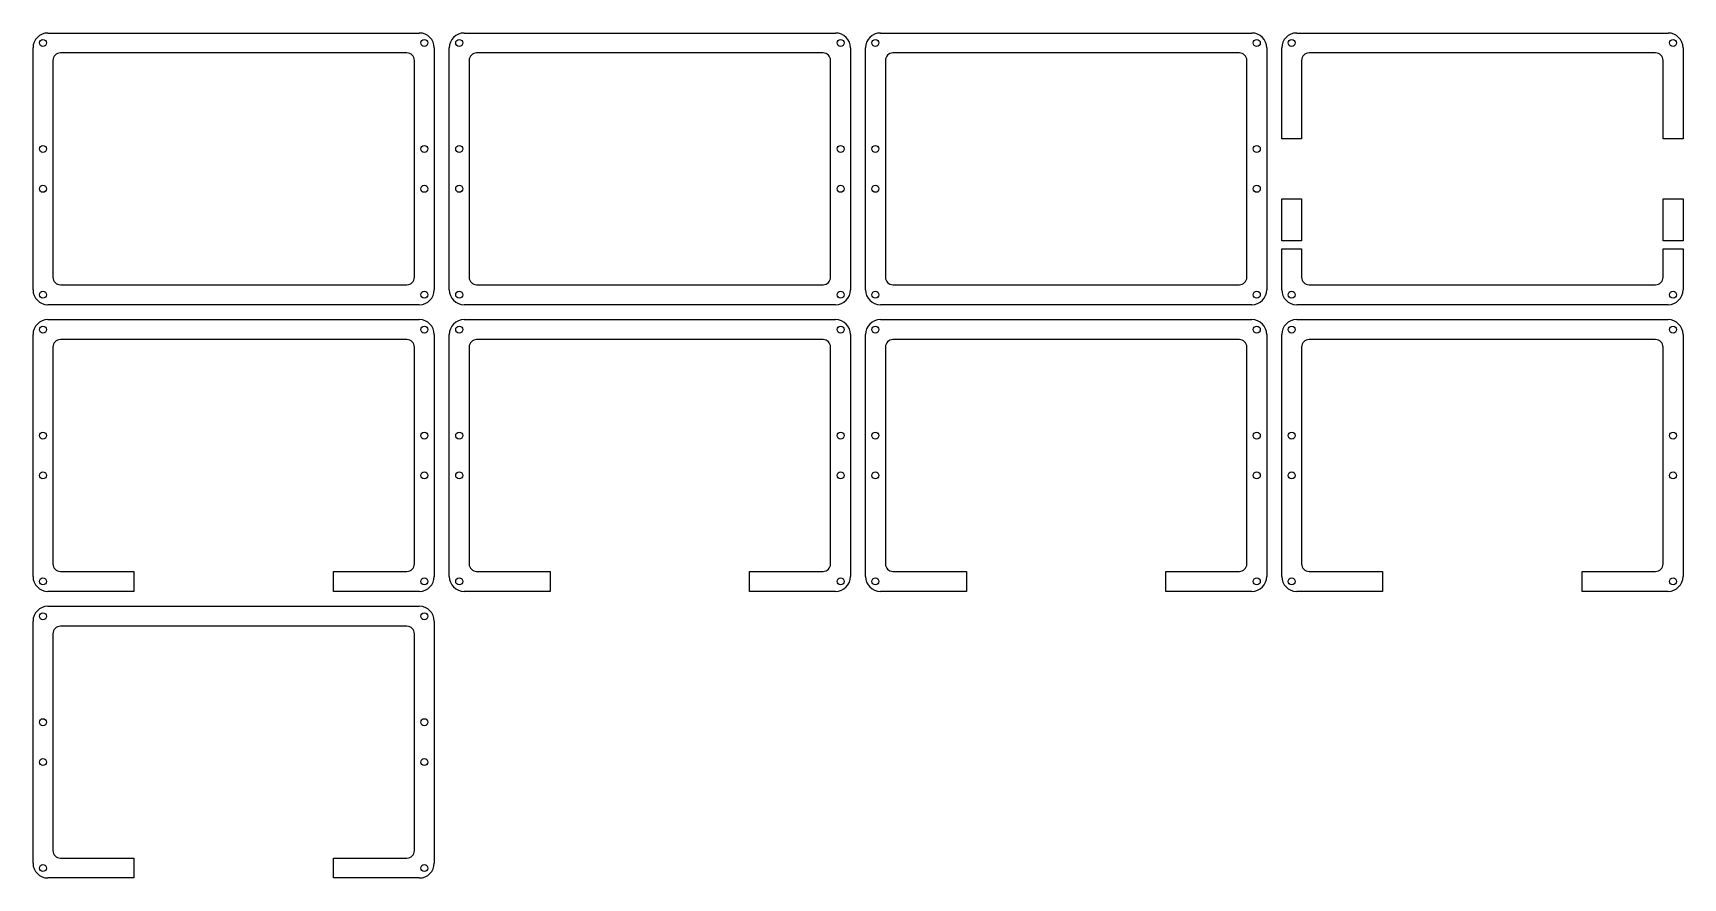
# Model space of a CAD drawing. Header units: millimetres. Extents: x 0 to 662, y -339 to 0.
import ezdxf

# ---------------------------------------------------------------- set-up
doc = ezdxf.new("R2010")
doc.units = ezdxf.units.MM

msp = doc.modelspace()

# ---------------------------------------------------------------- linework, layer by layer
for p, q in [((6, 0), (155, 0)), ((173, 0), (322, 0)), ((340, 0), (489, 0)), ((507, 0), (656, 0)), ((0, -103), (0, -6)), ((161, -6), (161, -103)), ((167, -103), (167, -6)), ((328, -6), (328, -103)), ((334, -103), (334, -6)), ((495, -6), (495, -103)), ((501, -42.5), (501, -6)), ((662, -6), (662, -42.5)), ((8, -11), (8, -98)), ((150, -8), (11, -8)), ((153, -98), (153, -11)), ((175, -11), (175, -98)), ((317, -8), (178, -8)), ((320, -98), (320, -11)), ((342, -11), (342, -98)), ((484, -8), (345, -8)), ((487, -98), (487, -11)), ((509, -11), (509, -42.5)), ((651, -8), (512, -8)), ((654, -42.5), (654, -11)), ((509, -42.5), (501, -42.5)), ((662, -42.5), (654, -42.5)), ((501, -83.4), (501, -66.5)), ((501, -66.5), (509, -66.5)), ((509, -66.5), (509, -83.4)), ((654, -83.4), (654, -66.5)), ((654, -66.5), (662, -66.5)), ((662, -66.5), (662, -83.4)), ((509, -83.4), (501, -83.4)), ((662, -83.4), (654, -83.4)), ((501, -103), (501, -86.6)), ((501, -86.6), (509, -86.6)), ((509, -86.6), (509, -98)), ((654, -98), (654, -86.6)), ((654, -86.6), (662, -86.6)), ((662, -86.6), (662, -103)), ((11, -101), (150, -101)), ((178, -101), (317, -101)), ((345, -101), (484, -101)), ((512, -101), (651, -101)), ((155, -109), (6, -109)), ((322, -109), (173, -109)), ((489, -109), (340, -109)), ((656, -109), (507, -109)), ((6, -115), (155, -115)), ((173, -115), (322, -115)), ((340, -115), (489, -115)), ((507, -115), (656, -115)), ((0, -218), (0, -121)), ((150, -123), (11, -123)), ((161, -121), (161, -218)), ((167, -218), (167, -121)), ((317, -123), (178, -123)), ((328, -121), (328, -218)), ((334, -218), (334, -121)), ((484, -123), (345, -123)), ((495, -121), (495, -218)), ((501, -218), (501, -121)), ((651, -123), (512, -123)), ((662, -121), (662, -218)), ((8, -126), (8, -213)), ((153, -213), (153, -126)), ((175, -126), (175, -213)), ((320, -213), (320, -126)), ((342, -126), (342, -213)), ((487, -213), (487, -126)), ((509, -126), (509, -213)), ((654, -213), (654, -126)), ((11, -216), (40.5, -216)), ((40.5, -216), (40.5, -224)), ((120.5, -224), (120.5, -216)), ((120.5, -216), (150, -216)), ((178, -216), (207.5, -216)), ((207.5, -216), (207.5, -224)), ((287.5, -224), (287.5, -216)), ((287.5, -216), (317, -216)), ((345, -216), (374.5, -216)), ((374.5, -216), (374.5, -224)), ((454.5, -224), (454.5, -216)), ((454.5, -216), (484, -216)), ((512, -216), (541.5, -216)), ((541.5, -216), (541.5, -224)), ((621.5, -224), (621.5, -216)), ((621.5, -216), (651, -216)), ((40.5, -224), (6, -224)), ((155, -224), (120.5, -224)), ((207.5, -224), (173, -224)), ((322, -224), (287.5, -224)), ((374.5, -224), (340, -224)), ((489, -224), (454.5, -224)), ((541.5, -224), (507, -224)), ((656, -224), (621.5, -224)), ((6, -230), (155, -230)), ((0, -333), (0, -236)), ((150, -238), (11, -238)), ((161, -236), (161, -333)), ((8, -241), (8, -328)), ((153, -328), (153, -241)), ((11, -331), (40.5, -331)), ((40.5, -331), (40.5, -339)), ((120.5, -339), (120.5, -331)), ((120.5, -331), (150, -331)), ((40.5, -339), (6, -339)), ((155, -339), (120.5, -339))]:
    msp.add_line(p, q)
for centre in [(4, -4), (157, -4), (171, -4), (324, -4), (338, -4), (491, -4), (505, -4), (658, -4), (4, -46.5), (157, -46.5), (171, -46.5), (324, -46.5), (338, -46.5), (491, -46.5), (4, -62.5), (157, -62.5), (171, -62.5), (324, -62.5), (338, -62.5), (491, -62.5), (4, -105), (157, -105), (171, -105), (324, -105), (338, -105), (491, -105), (505, -105), (658, -105), (4, -119), (157, -119), (171, -119), (324, -119), (338, -119), (491, -119), (505, -119), (658, -119), (4, -161.5), (157, -161.5), (171, -161.5), (324, -161.5), (338, -161.5), (491, -161.5), (505, -161.5), (658, -161.5), (4, -177.5), (157, -177.5), (171, -177.5), (324, -177.5), (338, -177.5), (491, -177.5), (505, -177.5), (658, -177.5), (4, -220), (157, -220), (171, -220), (324, -220), (338, -220), (491, -220), (505, -220), (658, -220), (4, -234), (157, -234), (4, -276.5), (157, -276.5), (4, -292.5), (157, -292.5), (4, -335), (157, -335)]:
    msp.add_circle(centre, 1.4)
for centre, radius, start, end in [((6, -6), 6, 90, 180), ((155, -6), 6, 0, 90), ((173, -6), 6, 90, 180), ((322, -6), 6, 0, 90), ((340, -6), 6, 90, 180), ((489, -6), 6, 0, 90), ((507, -6), 6, 90, 180), ((656, -6), 6, 0, 90), ((11, -11), 3, 90, 180), ((150, -11), 3, 0, 90), ((178, -11), 3, 90, 180), ((317, -11), 3, 0, 90), ((345, -11), 3, 90, 180), ((484, -11), 3, 0, 90), ((512, -11), 3, 90, 180), ((651, -11), 3, 0, 90), ((11, -98), 3, 180, 270), ((150, -98), 3, -90, 0), ((178, -98), 3, 180, 270), ((317, -98), 3, -90, 0), ((345, -98), 3, 180, 270), ((484, -98), 3, -90, 0), ((512, -98), 3, 180, 270), ((651, -98), 3, -90, 0), ((6, -103), 6, 180, 270), ((155, -103), 6, -90, 0), ((173, -103), 6, 180, 270), ((322, -103), 6, -90, 0), ((340, -103), 6, 180, 270), ((489, -103), 6, -90, 0), ((507, -103), 6, 180, 270), ((656, -103), 6, -90, 0), ((6, -121), 6, 90, 180), ((155, -121), 6, 0, 90), ((173, -121), 6, 90, 180), ((322, -121), 6, 0, 90), ((340, -121), 6, 90, 180), ((489, -121), 6, 0, 90), ((507, -121), 6, 90, 180), ((656, -121), 6, 0, 90), ((11, -126), 3, 90, 180), ((150, -126), 3, 0, 90), ((178, -126), 3, 90, 180), ((317, -126), 3, 0, 90), ((345, -126), 3, 90, 180), ((484, -126), 3, 0, 90), ((512, -126), 3, 90, 180), ((651, -126), 3, 0, 90), ((6, -218), 6, 180, 270), ((11, -213), 3, 180, 270), ((150, -213), 3, -90, 0), ((155, -218), 6, -90, 0), ((173, -218), 6, 180, 270), ((178, -213), 3, 180, 270), ((317, -213), 3, -90, 0), ((322, -218), 6, -90, 0), ((340, -218), 6, 180, 270), ((345, -213), 3, 180, 270), ((484, -213), 3, -90, 0), ((489, -218), 6, -90, 0), ((507, -218), 6, 180, 270), ((512, -213), 3, 180, 270), ((651, -213), 3, -90, 0), ((656, -218), 6, -90, 0), ((6, -236), 6, 90, 180), ((155, -236), 6, 0, 90), ((11, -241), 3, 90, 180), ((150, -241), 3, 0, 90), ((11, -328), 3, 180, 270), ((150, -328), 3, -90, 0), ((6, -333), 6, 180, 270), ((155, -333), 6, -90, 0)]:
    msp.add_arc(centre, radius, start, end)

doc.saveas('drawing.dxf')
